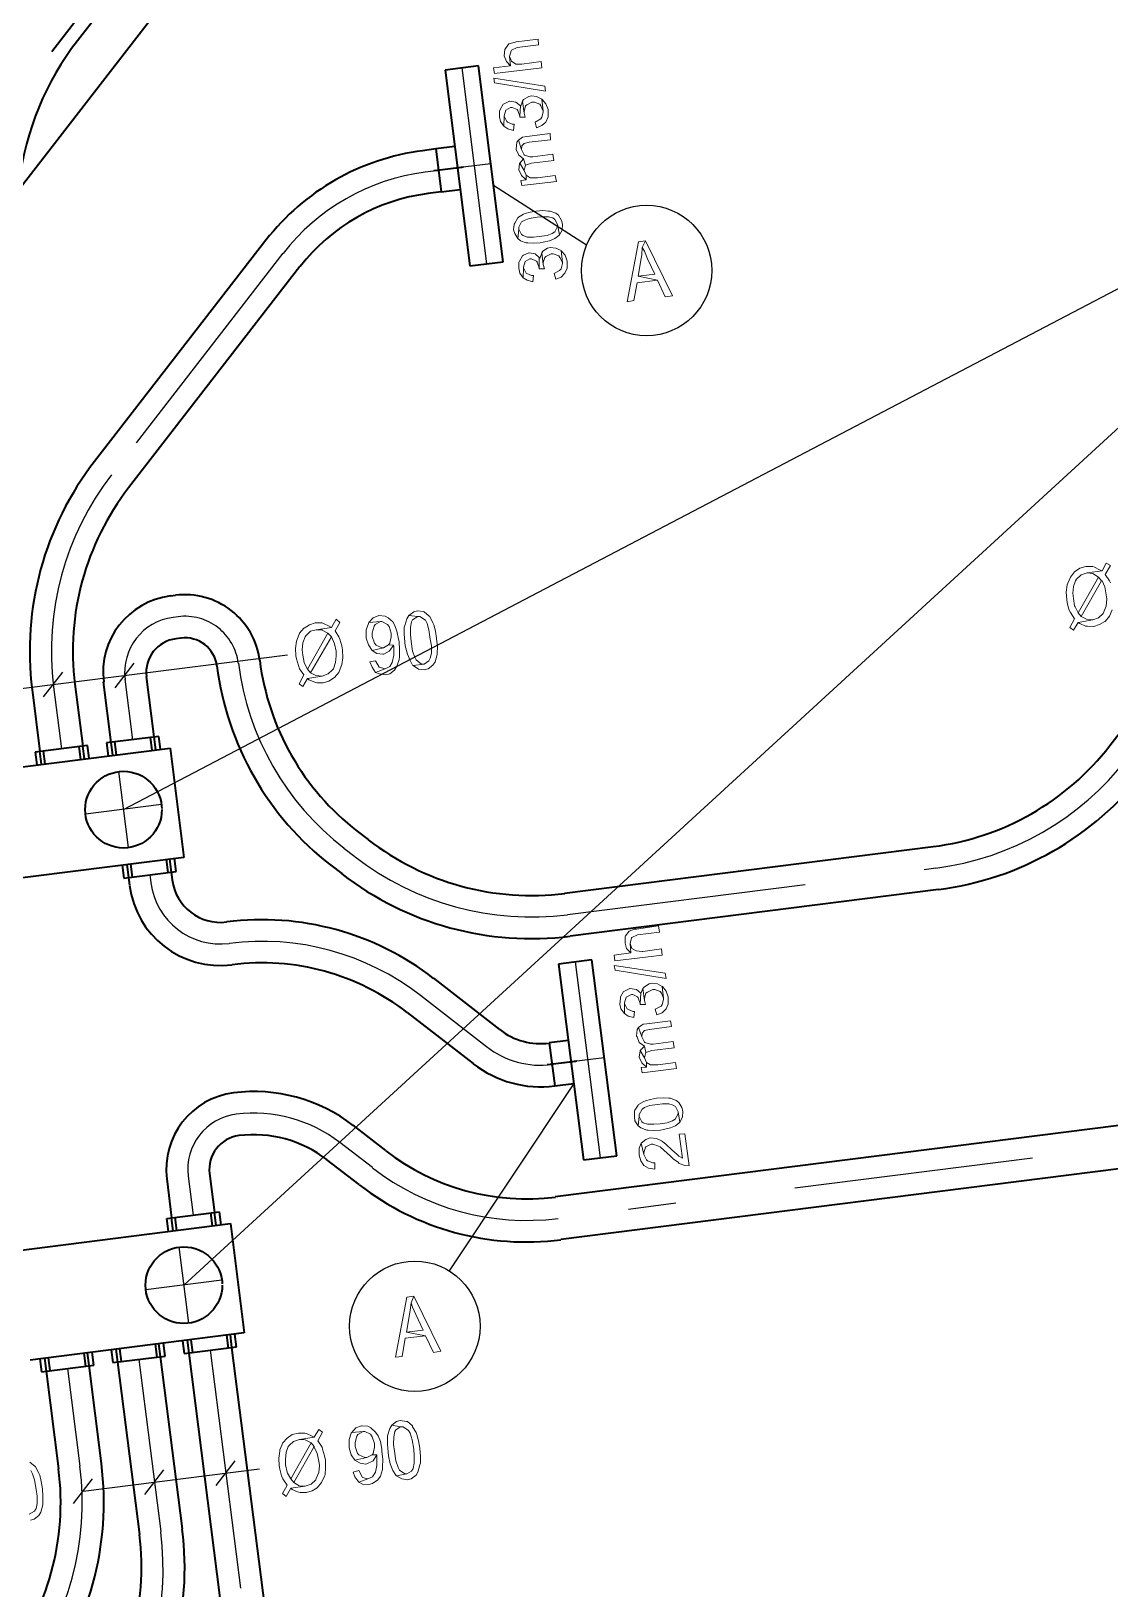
# Model space of a CAD drawing. Header units: metres. Extents: x 2713732.4 to 2713757.2, y 1226081.6 to 1226111.3.
# Drawn here: x 2713745.638 to 2713747.888, y 1226088.731 to 1226091.981 of the extents above; entities that cross this region are included whole.
import ezdxf

# ---------------------------------------------------------------- set-up
doc = ezdxf.new("R2010")
doc.units = ezdxf.units.M
doc.linetypes.add('DASHDOT', pattern=[1, 0.5, -0.25, 0, -0.25])
doc.linetypes.add('HIDDENX2', pattern=[0.75, 0.5, -0.25])
doc.layers.add('einlagen_boden_erstes_og', color=7, linetype='Continuous', true_color=0x000000)

msp = doc.modelspace()

# ---------------------------------------------------------------- linework, layer by layer
at = {"layer": 'einlagen_boden_erstes_og', "color": 96, "linetype": 'Continuous', "lineweight": 35, "true_color": 0x008000, "extrusion": (0.000477202, 0.001815, 0.999998)}
for p, q in [((2713745.7347, 1226091.9609, -0.1626), (2713746.0876, 1226092.4163, -0.1636)), ((2713746.1519, 1226092.3462, -0.1635), (2713744.9684, 1226090.8187, -0.1601))]:
    msp.add_line(p, q, dxfattribs=at)
at = {"layer": 'einlagen_boden_erstes_og', "color": 1, "linetype": 'DASHDOT', "lineweight": 35, "true_color": 0xff0000, "extrusion": (0.000477202, 0.001815, 0.999998)}
msp.add_line((2713745.9873, 1226092.3329, -0.1634), (2713745.6284, 1226091.8696, -0.1624), dxfattribs=at)
at = {"layer": 'einlagen_boden_erstes_og', "color": 150, "linetype": 'Continuous', "lineweight": 35, "true_color": 0x0080ff, "extrusion": (0.000477202, 0.001815, 0.999998)}
for p, q in [((2713746.5711, 1226091.9083, -0.1629), (2713746.5017, 1226091.8995, -0.1628)), ((2713746.5017, 1226091.8995, -0.1628), (2713746.5535, 1226091.4907, -0.1621)), ((2713746.623, 1226091.4996, -0.1622), (2713746.5711, 1226091.9083, -0.1629)), ((2713746.5219, 1226091.7397, -0.1625), (2713746.4822, 1226091.7347, -0.1625)), ((2713746.4822, 1226091.7347, -0.1625), (2713746.4545, 1226091.7312, -0.1625)), ((2713746.4822, 1226091.7347, -0.1625), (2713746.4936, 1226091.6454, -0.1624)), ((2713746.5375, 1226091.6964, -0.1625), (2713746.478, 1226091.6888, -0.1624)), ((2713746.54, 1226091.6967, -0.1625), (2713746.48, 1226091.6891, -0.1624)), ((2713746.4936, 1226091.6454, -0.1624), (2713746.4658, 1226091.6419, -0.1623)), ((2713746.4936, 1226091.6454, -0.1624), (2713746.5333, 1226091.6505, -0.1624)), ((2713746.1279, 1226091.5446, -0.162), (2713745.7702, 1226091.083, -0.161)), ((2713746.199, 1226091.4895, -0.1619), (2713745.8414, 1226091.0279, -0.1609)), ((2713746.5535, 1226091.4907, -0.1621), (2713746.623, 1226091.4996, -0.1622)), ((2713745.9286, 1226090.8026, -0.1606), (2713745.9393, 1226090.8039, -0.1606)), ((2713745.9399, 1226090.7133, -0.1604), (2713745.9507, 1226090.7147, -0.1604)), ((2713745.8947, 1226090.5081, -0.16), (2713745.8787, 1226090.6342, -0.1602)), ((2713745.6402, 1226090.6068, -0.1601), (2713745.6566, 1226090.4778, -0.1598)), ((2713745.7295, 1226090.6181, -0.1601), (2713745.7459, 1226090.4892, -0.1599)), ((2713745.8054, 1226090.4967, -0.1599), (2713745.7894, 1226090.6229, -0.1602)), ((2713747.8881, 1226090.4903, -0.1609), (2713747.9727, 1226090.5995, -0.1612)), ((2713745.9046, 1226090.5093, -0.16), (2713745.7955, 1226090.4955, -0.1599)), ((2713745.8907, 1226090.4803, -0.16), (2713745.8873, 1226090.5071, -0.16)), ((2713745.8981, 1226090.4813, -0.16), (2713745.8947, 1226090.5081, -0.16)), ((2713745.908, 1226090.4825, -0.16), (2713745.9046, 1226090.5093, -0.16)), ((2713745.4814, 1226090.4284, -0.1597), (2713745.9279, 1226090.485, -0.16)), ((2713745.7558, 1226090.4904, -0.1599), (2713745.6467, 1226090.4766, -0.1598)), ((2713745.6467, 1226090.4766, -0.1598), (2713745.6501, 1226090.4498, -0.1598)), ((2713745.66, 1226090.4511, -0.1598), (2713745.6566, 1226090.4778, -0.1598)), ((2713745.6674, 1226090.452, -0.1598), (2713745.664, 1226090.4788, -0.1598)), ((2713745.7419, 1226090.4614, -0.1599), (2713745.7385, 1226090.4882, -0.1599)), ((2713745.7493, 1226090.4624, -0.1599), (2713745.7459, 1226090.4892, -0.1599)), ((2713745.7592, 1226090.4636, -0.1599), (2713745.7558, 1226090.4904, -0.1599)), ((2713745.7955, 1226090.4955, -0.1599), (2713745.7989, 1226090.4687, -0.1599)), ((2713745.8088, 1226090.4699, -0.1599), (2713745.8054, 1226090.4967, -0.1599)), ((2713745.8163, 1226090.4709, -0.1599), (2713745.8129, 1226090.4977, -0.16)), ((2713745.9279, 1226090.485, -0.16), (2713745.9568, 1226090.2569, -0.1596)), ((2713746.3183, 1226090.3118, -0.1599), (2713746.3413, 1226090.294, -0.1598)), ((2713746.751, 1226090.1821, -0.1598), (2713747.5193, 1226090.2796, -0.1604)), ((2713745.9568, 1226090.2569, -0.1596), (2713745.5104, 1226090.2002, -0.1593)), ((2713745.8378, 1226090.2418, -0.1595), (2713745.8412, 1226090.215, -0.1595)), ((2713745.8452, 1226090.2427, -0.1595), (2713745.8486, 1226090.2159, -0.1595)), ((2713745.9196, 1226090.2522, -0.1596), (2713745.923, 1226090.2254, -0.1595)), ((2713745.9271, 1226090.2531, -0.1596), (2713745.9305, 1226090.2263, -0.1595)), ((2713745.9404, 1226090.2276, -0.1595), (2713745.937, 1226090.2544, -0.1596)), ((2713745.8279, 1226090.2405, -0.1595), (2713745.8313, 1226090.2137, -0.1594)), ((2713745.8313, 1226090.2137, -0.1594), (2713745.9404, 1226090.2276, -0.1595)), ((2713745.8412, 1226090.215, -0.1595), (2713745.8432, 1226090.1987, -0.1594)), ((2713745.9305, 1226090.2263, -0.1595), (2713745.9325, 1226090.21, -0.1595)), ((2713746.2632, 1226090.2406, -0.1597), (2713746.2861, 1226090.2229, -0.1597)), ((2713746.7624, 1226090.0929, -0.1597), (2713747.5306, 1226090.1904, -0.1602)), ((2713746.8078, 1226090.0432, -0.1596), (2713746.7383, 1226090.0344, -0.1596)), ((2713746.7383, 1226090.0344, -0.1596), (2713746.7902, 1226089.6257, -0.1588)), ((2713746.8597, 1226089.6345, -0.1589), (2713746.8078, 1226090.0432, -0.1596)), ((2713746.4775, 1226090.0047, -0.1594), (2713746.6154, 1226089.8979, -0.1592)), ((2713746.4224, 1226089.9335, -0.1592), (2713746.5602, 1226089.8267, -0.1591)), ((2713746.7586, 1226089.8747, -0.1593), (2713746.7189, 1226089.8697, -0.1592)), ((2713746.7189, 1226089.8697, -0.1592), (2713746.7303, 1226089.7804, -0.1591)), ((2713746.7742, 1226089.8313, -0.1592), (2713746.7147, 1226089.8238, -0.1592)), ((2713746.7767, 1226089.8316, -0.1592), (2713746.7167, 1226089.824, -0.1592)), ((2713746.7303, 1226089.7804, -0.1591), (2713746.7699, 1226089.7854, -0.1591)), ((2713746.7902, 1226089.6257, -0.1588), (2713746.8597, 1226089.6345, -0.1589))]:
    msp.add_line(p, q, dxfattribs=at)
at = {"layer": 'einlagen_boden_erstes_og', "color": 150, "linetype": 'Continuous', "lineweight": 25, "true_color": 0x0080ff, "extrusion": (0.000477202, 0.001815, 0.999998)}
for p, q in [((2713746.5364, 1226091.9039, -0.1629), (2713746.5883, 1226091.4951, -0.1621)), ((2713746.597, 1226091.7039, -0.1625), (2713746.5276, 1226091.6951, -0.1625)), ((2713746.7731, 1226090.0388, -0.1596), (2713746.8249, 1226089.6301, -0.1589)), ((2713746.8337, 1226089.8389, -0.1592), (2713746.7643, 1226089.83, -0.1592))]:
    msp.add_line(p, q, dxfattribs=at)
at = {"layer": 'einlagen_boden_erstes_og', "color": 7, "linetype": 'Continuous', "lineweight": 25, "extrusion": (0.000477202, 0.001815, 0.999998)}
for p, q in [((2713745.8307, 1226090.3568, -0.1597), (2713748.6437, 1226091.8299, -0.1637)), ((2713745.9566, 1226089.3647, -0.158), (2713748.6437, 1226091.8299, -0.1637)), ((2713746.6027, 1226091.6593, -0.1624), (2713746.7966, 1226091.5348, -0.1623)), ((2713745.5354, 1226090.5987, -0.16), (2713746.1731, 1226090.6797, -0.1605)), ((2713745.6643, 1226090.5919, -0.1601), (2713745.7042, 1226090.6433, -0.1602)), ((2713745.8134, 1226090.6108, -0.1602), (2713745.8532, 1226090.6623, -0.1603)), ((2713746.7699, 1226089.7854, -0.1591), (2713746.5104, 1226089.3946, -0.1583)), ((2713745.7466, 1226088.9348, -0.1571), (2713746.1147, 1226088.9815, -0.1573)), ((2713745.8755, 1226088.928, -0.1571), (2713745.9153, 1226088.9794, -0.1572)), ((2713746.0243, 1226088.9468, -0.1572), (2713746.0641, 1226088.9983, -0.1574)), ((2713745.7267, 1226088.9091, -0.157), (2713745.7665, 1226088.9605, -0.1571))]:
    msp.add_line(p, q, dxfattribs=at)
at = {"layer": 'einlagen_boden_erstes_og', "color": 7, "linetype": 'DASHDOT', "lineweight": 25, "extrusion": (0.000477202, 0.001815, 0.999998)}
for p, q in [((2713746.4879, 1226091.6901, -0.1624), (2713746.4602, 1226091.6865, -0.1624)), ((2713746.1634, 1226091.5171, -0.162), (2713745.8058, 1226091.0555, -0.161)), ((2713745.9343, 1226090.7579, -0.1605), (2713745.945, 1226090.7593, -0.1605)), ((2713745.6849, 1226090.6125, -0.1601), (2713745.7013, 1226090.4835, -0.1599)), ((2713745.8501, 1226090.5024, -0.16), (2713745.834, 1226090.6286, -0.1602)), ((2713745.8207, 1226090.4362, -0.1598), (2713745.8408, 1226090.2774, -0.1596)), ((2713745.9101, 1226090.3669, -0.1598), (2713745.7514, 1226090.3467, -0.1596)), ((2713746.2907, 1226090.2762, -0.1598), (2713746.3137, 1226090.2584, -0.1598)), ((2713745.8858, 1226090.2206, -0.1595), (2713745.8879, 1226090.2043, -0.1595)), ((2713746.7567, 1226090.1375, -0.1597), (2713747.5249, 1226090.235, -0.1603)), ((2713746.45, 1226089.9691, -0.1593), (2713746.5878, 1226089.8623, -0.1592)), ((2713748.8184, 1226089.7682, -0.1601), (2713746.7372, 1226089.504, -0.1586)), ((2713746.3501, 1226089.6097, -0.1586), (2713746.2822, 1226089.6623, -0.1587)), ((2713745.9656, 1226089.5919, -0.1584), (2713745.976, 1226089.5103, -0.1582)), ((2713745.8629, 1226089.2097, -0.1576), (2713745.9085, 1226088.8502, -0.157)), ((2713746.0117, 1226089.2286, -0.1577), (2713746.0916, 1226088.599, -0.1566)), ((2713745.7141, 1226089.1908, -0.1575), (2713745.74, 1226088.987, -0.1572))]:
    msp.add_line(p, q, dxfattribs=at)
at = {"layer": 'einlagen_boden_erstes_og', "color": 1, "linetype": 'Continuous', "lineweight": 35, "true_color": 0xff0000, "extrusion": (0.000477202, 0.001815, 0.999998)}
for p, q in [((2713748.8128, 1226089.8128, -0.1601), (2713746.7315, 1226089.5487, -0.1587)), ((2713748.8241, 1226089.7235, -0.16), (2713746.7428, 1226089.4594, -0.1585)), ((2713746.3777, 1226089.6453, -0.1587), (2713746.3097, 1226089.6979, -0.1587)), ((2713746.3226, 1226089.5741, -0.1585), (2713746.2546, 1226089.6268, -0.1586)), ((2713746.0103, 1226089.5975, -0.1584), (2713746.0206, 1226089.516, -0.1583)), ((2713745.921, 1226089.5862, -0.1583), (2713745.9313, 1226089.5047, -0.1582)), ((2713745.9214, 1226089.5034, -0.1582), (2713746.0305, 1226089.5173, -0.1583)), ((2713745.9248, 1226089.4766, -0.1582), (2713745.9214, 1226089.5034, -0.1582)), ((2713745.9347, 1226089.4779, -0.1582), (2713745.9313, 1226089.5047, -0.1582)), ((2713745.9422, 1226089.4788, -0.1582), (2713745.9388, 1226089.5056, -0.1582)), ((2713746.0166, 1226089.4883, -0.1582), (2713746.0132, 1226089.5151, -0.1583)), ((2713746.024, 1226089.4892, -0.1582), (2713746.0206, 1226089.516, -0.1583)), ((2713746.0305, 1226089.5173, -0.1583), (2713746.0339, 1226089.4905, -0.1582)), ((2713745.6073, 1226089.4363, -0.1579), (2713746.0538, 1226089.493, -0.1582)), ((2713746.0538, 1226089.493, -0.1582), (2713746.0827, 1226089.2648, -0.1578)), ((2713746.0827, 1226089.2648, -0.1578), (2713745.6363, 1226089.2082, -0.1575)), ((2713745.8967, 1226089.2412, -0.1577), (2713745.9001, 1226089.2144, -0.1577)), ((2713745.9041, 1226089.2422, -0.1577), (2713745.9075, 1226089.2154, -0.1577)), ((2713745.9175, 1226089.2166, -0.1577), (2713745.9141, 1226089.2434, -0.1577)), ((2713745.9537, 1226089.2485, -0.1578), (2713745.9571, 1226089.2217, -0.1577)), ((2713745.9571, 1226089.2217, -0.1577), (2713746.0663, 1226089.2355, -0.1578)), ((2713745.9637, 1226089.2497, -0.1578), (2713745.9671, 1226089.2229, -0.1577)), ((2713745.9711, 1226089.2507, -0.1578), (2713745.9745, 1226089.2239, -0.1577)), ((2713746.0455, 1226089.2601, -0.1578), (2713746.0489, 1226089.2333, -0.1578)), ((2713746.053, 1226089.261, -0.1578), (2713746.0564, 1226089.2343, -0.1578)), ((2713746.0564, 1226089.2343, -0.1578), (2713746.1363, 1226088.6047, -0.1567)), ((2713746.0663, 1226089.2355, -0.1578), (2713746.0629, 1226089.2623, -0.1578)), ((2713745.6561, 1226089.2107, -0.1575), (2713745.6595, 1226089.1839, -0.1575)), ((2713745.6661, 1226089.2119, -0.1575), (2713745.6695, 1226089.1852, -0.1575)), ((2713745.6735, 1226089.2129, -0.1576), (2713745.6769, 1226089.1861, -0.1575)), ((2713745.7479, 1226089.2223, -0.1576), (2713745.7513, 1226089.1955, -0.1576)), ((2713745.7553, 1226089.2233, -0.1576), (2713745.7587, 1226089.1965, -0.1576)), ((2713745.7687, 1226089.1977, -0.1576), (2713745.7653, 1226089.2245, -0.1576)), ((2713745.8049, 1226089.2296, -0.1576), (2713745.8083, 1226089.2028, -0.1576)), ((2713745.8083, 1226089.2028, -0.1576), (2713745.9175, 1226089.2166, -0.1577)), ((2713745.8149, 1226089.2308, -0.1577), (2713745.8183, 1226089.204, -0.1576)), ((2713745.8183, 1226089.204, -0.1576), (2713745.8639, 1226088.8445, -0.157)), ((2713745.8223, 1226089.2318, -0.1577), (2713745.8257, 1226089.205, -0.1576)), ((2713745.9075, 1226089.2154, -0.1577), (2713745.9532, 1226088.8559, -0.157)), ((2713745.9671, 1226089.2229, -0.1577), (2713746.047, 1226088.5933, -0.1566)), ((2713745.6595, 1226089.1839, -0.1575), (2713745.7687, 1226089.1977, -0.1576)), ((2713745.6695, 1226089.1852, -0.1575), (2713745.6953, 1226088.9814, -0.1571)), ((2713745.7587, 1226089.1965, -0.1576), (2713745.7846, 1226088.9927, -0.1572))]:
    msp.add_line(p, q, dxfattribs=at)
at = {"layer": 'einlagen_boden_erstes_og', "color": 7, "linetype": 'HIDDENX2', "lineweight": 25, "extrusion": (0.000477202, 0.001815, 0.999998)}
for p, q in [((2713745.9466, 1226089.4441, -0.1581), (2713745.9667, 1226089.2854, -0.1578)), ((2713746.036, 1226089.3748, -0.158), (2713745.8773, 1226089.3547, -0.1579))]:
    msp.add_line(p, q, dxfattribs=at)
at = {"layer": 'einlagen_boden_erstes_og', "color": 150, "lineweight": 0}
for points in [[(2713746.6251, 1226091.9289), (2713746.6294, 1226091.917), (2713746.6381, 1226091.9083), (2713746.6359, 1226091.9279), (2713746.6392, 1226091.9398), (2713746.6403, 1226091.9409), (2713746.6522, 1226091.9463), (2713746.6968, 1226091.9518), (2713746.6957, 1226091.9637), (2713746.6501, 1226091.9583), (2713746.6457, 1226091.9572), (2713746.6349, 1226091.9539), (2713746.6273, 1226091.9442), (2713746.6262, 1226091.942)], [(2713746.6023, 1226091.904), (2713746.6044, 1226091.892), (2713746.7033, 1226091.904), (2713746.7022, 1226091.917), (2713746.662, 1226091.9116), (2713746.6609, 1226091.9116), (2713746.649, 1226091.9116), (2713746.6403, 1226091.9181), (2713746.6359, 1226091.9279), (2713746.6381, 1226091.9083)], [(2713746.7109, 1226091.8551), (2713746.6044, 1226091.8725), (2713746.6034, 1226091.8822), (2713746.7098, 1226091.8659), (2713746.7109, 1226091.8551)], [(2713746.6153, 1226091.8019), (2713746.6175, 1226091.7921), (2713746.624, 1226091.7823), (2713746.6251, 1226091.8029), (2713746.6251, 1226091.804), (2713746.6283, 1226091.816), (2713746.6283, 1226091.816), (2713746.6381, 1226091.8214), (2713746.6414, 1226091.8214), (2713746.6522, 1226091.8171), (2713746.6533, 1226091.8149), (2713746.6577, 1226091.8029), (2713746.6588, 1226091.8247), (2713746.649, 1226091.8323), (2713746.649, 1226091.8323), (2713746.637, 1226091.8344), (2713746.6359, 1226091.8344), (2713746.6251, 1226091.829), (2713746.6229, 1226091.8279), (2713746.6164, 1226091.8171), (2713746.6153, 1226091.8138)], [(2713746.6577, 1226091.8008), (2713746.6685, 1226091.8008), (2713746.6664, 1226091.8095), (2713746.6631, 1226091.8344), (2713746.6588, 1226091.8225), (2713746.6588, 1226091.8247), (2713746.6577, 1226091.8029)], [(2713746.6631, 1226091.8344), (2713746.6664, 1226091.8095), (2713746.6664, 1226091.8127), (2713746.6696, 1226091.8247), (2713746.6718, 1226091.8268), (2713746.6827, 1226091.8323), (2713746.6881, 1226091.8323), (2713746.6989, 1226091.8279), (2713746.7011, 1226091.8247), (2713746.7065, 1226091.8138), (2713746.7033, 1226091.8388), (2713746.6924, 1226091.8442), (2713746.6816, 1226091.8453), (2713746.6761, 1226091.8442), (2713746.6653, 1226091.8377)], [(2713746.6892, 1226091.791), (2713746.6924, 1226091.779), (2713746.7033, 1226091.7834), (2713746.712, 1226091.791), (2713746.7163, 1226091.8019), (2713746.7163, 1226091.8149), (2713746.7163, 1226091.8171), (2713746.712, 1226091.829), (2713746.7044, 1226091.8377), (2713746.7033, 1226091.8388), (2713746.7065, 1226091.8138), (2713746.7065, 1226091.8116), (2713746.7033, 1226091.8008), (2713746.7011, 1226091.7975)], [(2713746.624, 1226091.7823), (2713746.6327, 1226091.7769), (2713746.6446, 1226091.7736), (2713746.6457, 1226091.7866), (2713746.6414, 1226091.7866), (2713746.6316, 1226091.791), (2713746.6305, 1226091.7921), (2713746.6251, 1226091.8029)], [(2713746.6501, 1226091.7345), (2713746.6501, 1226091.7334), (2713746.6555, 1226091.7215), (2713746.6653, 1226091.7139), (2713746.6696, 1226091.7008), (2713746.6696, 1226091.7008), (2713746.6816, 1226091.7052), (2713746.7283, 1226091.7106), (2713746.7261, 1226091.7236), (2713746.6848, 1226091.7182), (2713746.6783, 1226091.7182), (2713746.6674, 1226091.7215), (2713746.6664, 1226091.7226), (2713746.6609, 1226091.7334), (2713746.6544, 1226091.753), (2713746.6512, 1226091.7486)], [(2713746.6544, 1226091.753), (2713746.6609, 1226091.7334), (2713746.662, 1226091.741), (2713746.6664, 1226091.7465), (2713746.6772, 1226091.7486), (2713746.7218, 1226091.7541), (2713746.7207, 1226091.7671), (2713746.6718, 1226091.7606), (2713746.6631, 1226091.7595)], [(2713746.6555, 1226091.6911), (2713746.6555, 1226091.6911), (2713746.6609, 1226091.6791), (2713746.6707, 1226091.6704), (2713746.6707, 1226091.6802), (2713746.6664, 1226091.69), (2713746.6577, 1226091.7052), (2713746.6566, 1226091.7041)], [(2713746.6577, 1226091.7052), (2713746.6664, 1226091.69), (2713746.6696, 1226091.7008), (2713746.6653, 1226091.7139)], [(2713746.6598, 1226091.6693), (2713746.662, 1226091.6585), (2713746.7337, 1226091.6672), (2713746.7315, 1226091.6791), (2713746.6946, 1226091.6748), (2713746.6913, 1226091.6748), (2713746.6794, 1226091.6748), (2713746.6707, 1226091.6802), (2713746.6707, 1226091.6704)], [(2713746.6446, 1226091.5661), (2713746.6468, 1226091.5585), (2713746.6533, 1226091.5477), (2713746.6555, 1226091.5672), (2713746.6555, 1226091.5716), (2713746.6609, 1226091.5824), (2713746.6664, 1226091.5857), (2713746.6772, 1226091.59), (2713746.6935, 1226091.5922), (2713746.7044, 1226091.5933), (2713746.7174, 1226091.5933), (2713746.7261, 1226091.5911), (2713746.7304, 1226091.5879), (2713746.7359, 1226091.577), (2713746.7402, 1226091.5553), (2713746.7457, 1226091.5651), (2713746.7467, 1226091.5781), (2713746.7446, 1226091.5857), (2713746.738, 1226091.5966), (2713746.7326, 1226091.6009), (2713746.7207, 1226091.6052), (2713746.7174, 1226091.6052), (2713746.7055, 1226091.6063), (2713746.6913, 1226091.6052), (2713746.6794, 1226091.6031), (2713746.6685, 1226091.5998), (2713746.6653, 1226091.5987), (2713746.6544, 1226091.5922), (2713746.6533, 1226091.5911), (2713746.6468, 1226091.5803), (2713746.6457, 1226091.5781)], [(2713746.6533, 1226091.5477), (2713746.6588, 1226091.5433), (2713746.6707, 1226091.539), (2713746.674, 1226091.539), (2713746.6859, 1226091.5379), (2713746.7, 1226091.539), (2713746.7065, 1226091.5401), (2713746.7196, 1226091.5433), (2713746.7304, 1226091.5477), (2713746.7391, 1226091.5542), (2713746.7402, 1226091.5553), (2713746.7359, 1226091.577), (2713746.7359, 1226091.5727), (2713746.7304, 1226091.5618), (2713746.725, 1226091.5585), (2713746.7142, 1226091.5542), (2713746.6979, 1226091.552), (2713746.6859, 1226091.5509), (2713746.6729, 1226091.5509), (2713746.6642, 1226091.5542), (2713746.6609, 1226091.5564), (2713746.6555, 1226091.5672)], [(2713746.6555, 1226091.4858), (2713746.6577, 1226091.476), (2713746.6642, 1226091.4662), (2713746.6653, 1226091.4868), (2713746.6653, 1226091.4879), (2713746.6685, 1226091.4999), (2713746.6685, 1226091.4999), (2713746.6783, 1226091.5053), (2713746.6816, 1226091.5053), (2713746.6924, 1226091.501), (2713746.6935, 1226091.4988), (2713746.6979, 1226091.4868), (2713746.6979, 1226091.5086), (2713746.6892, 1226091.5162), (2713746.6892, 1226091.5162), (2713746.6772, 1226091.5183), (2713746.6761, 1226091.5183), (2713746.6653, 1226091.5129), (2713746.6631, 1226091.5118), (2713746.6566, 1226091.501), (2713746.6555, 1226091.4977)], [(2713746.6979, 1226091.4847), (2713746.7087, 1226091.4847), (2713746.7065, 1226091.4934), (2713746.7033, 1226091.5183), (2713746.6989, 1226091.5064), (2713746.6979, 1226091.5086), (2713746.6979, 1226091.4868)], [(2713746.7033, 1226091.5183), (2713746.7065, 1226091.4934), (2713746.7065, 1226091.4977), (2713746.7098, 1226091.5086), (2713746.712, 1226091.5107), (2713746.7228, 1226091.5162), (2713746.7272, 1226091.5162), (2713746.7391, 1226091.5118), (2713746.7413, 1226091.5086), (2713746.7467, 1226091.4977), (2713746.7435, 1226091.5227), (2713746.7326, 1226091.5281), (2713746.7207, 1226091.5292), (2713746.7152, 1226091.5281), (2713746.7055, 1226091.5216)], [(2713746.7294, 1226091.4749), (2713746.7326, 1226091.463), (2713746.7435, 1226091.4673), (2713746.7511, 1226091.476), (2713746.7565, 1226091.4858), (2713746.7565, 1226091.4988), (2713746.7565, 1226091.501), (2713746.7522, 1226091.5129), (2713746.7446, 1226091.5216), (2713746.7435, 1226091.5227), (2713746.7467, 1226091.4977), (2713746.7467, 1226091.4955), (2713746.7435, 1226091.4847), (2713746.7402, 1226091.4814)], [(2713746.6642, 1226091.4662), (2713746.6729, 1226091.4608), (2713746.6848, 1226091.4575), (2713746.6859, 1226091.4706), (2713746.6816, 1226091.4706), (2713746.6718, 1226091.4749), (2713746.6707, 1226091.476), (2713746.6653, 1226091.4868)], [(2713746.8771, 1226090.078), (2713746.8803, 1226090.0671), (2713746.889, 1226090.0574), (2713746.8879, 1226090.0769), (2713746.8901, 1226090.0889), (2713746.8912, 1226090.09), (2713746.9032, 1226090.0954), (2713746.9488, 1226090.1008), (2713746.9466, 1226090.1138), (2713746.901, 1226090.1073), (2713746.8966, 1226090.1073), (2713746.8858, 1226090.103), (2713746.8782, 1226090.0932), (2713746.8771, 1226090.091)], [(2713746.8543, 1226090.053), (2713746.8554, 1226090.0411), (2713746.9542, 1226090.053), (2713746.9531, 1226090.0661), (2713746.914, 1226090.0606), (2713746.9129, 1226090.0606), (2713746.8999, 1226090.0617), (2713746.8912, 1226090.0671), (2713746.8879, 1226090.0769), (2713746.889, 1226090.0574)], [(2713746.9629, 1226090.0041), (2713746.8564, 1226090.0215), (2713746.8543, 1226090.0313), (2713746.9607, 1226090.015), (2713746.9629, 1226090.0041)], [(2713746.8662, 1226089.9509), (2713746.8684, 1226089.9411), (2713746.876, 1226089.9314), (2713746.876, 1226089.952), (2713746.876, 1226089.9531), (2713746.8793, 1226089.965), (2713746.8793, 1226089.965), (2713746.8901, 1226089.9705), (2713746.8934, 1226089.9705), (2713746.9032, 1226089.9661), (2713746.9042, 1226089.9639), (2713746.9086, 1226089.952), (2713746.9097, 1226089.9737), (2713746.901, 1226089.9813), (2713746.8999, 1226089.9813), (2713746.8879, 1226089.9835), (2713746.8869, 1226089.9835), (2713746.876, 1226089.9781), (2713746.8738, 1226089.977), (2713746.8673, 1226089.9661), (2713746.8673, 1226089.9629)], [(2713746.9086, 1226089.9498), (2713746.9195, 1226089.9498), (2713746.9173, 1226089.9585), (2713746.914, 1226089.9835), (2713746.9097, 1226089.9726), (2713746.9097, 1226089.9737), (2713746.9086, 1226089.952)], [(2713746.914, 1226089.9835), (2713746.9173, 1226089.9585), (2713746.9173, 1226089.9629), (2713746.9205, 1226089.9737), (2713746.9238, 1226089.9759), (2713746.9347, 1226089.9813), (2713746.939, 1226089.9813), (2713746.9499, 1226089.977), (2713746.9531, 1226089.9737), (2713746.9575, 1226089.9629), (2713746.9542, 1226089.9878), (2713746.9444, 1226089.9933), (2713746.9325, 1226089.9944), (2713746.9271, 1226089.9933), (2713746.9173, 1226089.9868)], [(2713746.9401, 1226089.9401), (2713746.9433, 1226089.9281), (2713746.9542, 1226089.9324), (2713746.9629, 1226089.9411), (2713746.9672, 1226089.9509), (2713746.9672, 1226089.9639), (2713746.9672, 1226089.9661), (2713746.9629, 1226089.9781), (2713746.9553, 1226089.9878), (2713746.9542, 1226089.9878), (2713746.9575, 1226089.9629), (2713746.9575, 1226089.9607), (2713746.9542, 1226089.9498), (2713746.952, 1226089.9466)], [(2713746.876, 1226089.9314), (2713746.8836, 1226089.9259), (2713746.8956, 1226089.9227), (2713746.8966, 1226089.9357), (2713746.8934, 1226089.9357), (2713746.8825, 1226089.9401), (2713746.8814, 1226089.9411), (2713746.876, 1226089.952)], [(2713746.9053, 1226089.902), (2713746.9118, 1226089.8825), (2713746.9129, 1226089.8901), (2713746.9173, 1226089.8955), (2713746.9281, 1226089.8977), (2713746.9738, 1226089.9042), (2713746.9716, 1226089.9162), (2713746.9227, 1226089.9096), (2713746.9151, 1226089.9086)], [(2713746.901, 1226089.8836), (2713746.9021, 1226089.8825), (2713746.9064, 1226089.8705), (2713746.9173, 1226089.8629), (2713746.9205, 1226089.8499), (2713746.9205, 1226089.8499), (2713746.9325, 1226089.8542), (2713746.9792, 1226089.8597), (2713746.977, 1226089.8727), (2713746.9357, 1226089.8673), (2713746.9303, 1226089.8673), (2713746.9184, 1226089.8705), (2713746.9173, 1226089.8716), (2713746.9118, 1226089.8825), (2713746.9053, 1226089.902), (2713746.9021, 1226089.8977)], [(2713746.9064, 1226089.8401), (2713746.9064, 1226089.8401), (2713746.9118, 1226089.8282), (2713746.9216, 1226089.8195), (2713746.9216, 1226089.8293), (2713746.9173, 1226089.839), (2713746.9086, 1226089.8542), (2713746.9086, 1226089.8532)], [(2713746.9086, 1226089.8542), (2713746.9173, 1226089.839), (2713746.9205, 1226089.8499), (2713746.9173, 1226089.8629)], [(2713746.9108, 1226089.8184), (2713746.9129, 1226089.8075), (2713746.9846, 1226089.8162), (2713746.9825, 1226089.8293), (2713746.9455, 1226089.8238), (2713746.9423, 1226089.8238), (2713746.9303, 1226089.8238), (2713746.9216, 1226089.8293), (2713746.9216, 1226089.8195)], [(2713746.8966, 1226089.7152), (2713746.8977, 1226089.7076), (2713746.9042, 1226089.6967), (2713746.9064, 1226089.7163), (2713746.9064, 1226089.7206), (2713746.9129, 1226089.7315), (2713746.9173, 1226089.7348), (2713746.9281, 1226089.7391), (2713746.9444, 1226089.7413), (2713746.9553, 1226089.7424), (2713746.9683, 1226089.7424), (2713746.977, 1226089.7402), (2713746.9825, 1226089.7369), (2713746.9879, 1226089.7261), (2713746.9911, 1226089.7043), (2713746.9966, 1226089.7152), (2713746.9977, 1226089.7271), (2713746.9955, 1226089.7348), (2713746.989, 1226089.7456), (2713746.9835, 1226089.75), (2713746.9716, 1226089.7543), (2713746.9683, 1226089.7543), (2713746.9575, 1226089.7554), (2713746.9423, 1226089.7543), (2713746.9303, 1226089.7521), (2713746.9195, 1226089.7489), (2713746.9162, 1226089.7478), (2713746.9053, 1226089.7413), (2713746.9042, 1226089.7402), (2713746.8977, 1226089.7293), (2713746.8966, 1226089.7282)], [(2713746.9042, 1226089.6967), (2713746.9097, 1226089.6924), (2713746.9227, 1226089.688), (2713746.9249, 1226089.688), (2713746.9368, 1226089.687), (2713746.951, 1226089.688), (2713746.9575, 1226089.6891), (2713746.9716, 1226089.6924), (2713746.9825, 1226089.6967), (2713746.9901, 1226089.7033), (2713746.9911, 1226089.7043), (2713746.9879, 1226089.7261), (2713746.9879, 1226089.7217), (2713746.9814, 1226089.7109), (2713746.9759, 1226089.7076), (2713746.9651, 1226089.7033), (2713746.9499, 1226089.7011), (2713746.9368, 1226089.7), (2713746.9238, 1226089.7), (2713746.9151, 1226089.7033), (2713746.9118, 1226089.7054), (2713746.9064, 1226089.7163)], [(2713746.9064, 1226089.6359), (2713746.9097, 1226089.624), (2713746.9162, 1226089.6142), (2713746.926, 1226089.6087), (2713746.939, 1226089.6066), (2713746.939, 1226089.6196), (2713746.9347, 1226089.6196), (2713746.9238, 1226089.624), (2713746.9216, 1226089.6261), (2713746.9162, 1226089.637), (2713746.9108, 1226089.6609), (2713746.9064, 1226089.65)], [(2713746.9108, 1226089.6609), (2713746.9162, 1226089.637), (2713746.9162, 1226089.6403), (2713746.9195, 1226089.6522), (2713746.9205, 1226089.6533), (2713746.9314, 1226089.6587), (2713746.9347, 1226089.6587), (2713746.9466, 1226089.6544), (2713746.9499, 1226089.6533), (2713746.9586, 1226089.6457), (2713746.9705, 1226089.6348), (2713746.9781, 1226089.6272), (2713746.9879, 1226089.6207), (2713746.9901, 1226089.6185), (2713747.002, 1226089.6142), (2713747.0107, 1226089.6131), (2713747.002, 1226089.6804), (2713746.9901, 1226089.6794), (2713746.9966, 1226089.6294), (2713746.989, 1226089.6337), (2713746.9857, 1226089.637), (2713746.9748, 1226089.6468), (2713746.9748, 1226089.6468), (2713746.9629, 1226089.6576), (2713746.9553, 1226089.6641), (2713746.9531, 1226089.6652), (2713746.9423, 1226089.6707), (2713746.9292, 1226089.6718), (2713746.9205, 1226089.6685)]]:
    msp.add_lwpolyline(points, close=True, dxfattribs=at)
at = {"layer": 'einlagen_boden_erstes_og', "color": 7, "lineweight": 0}
for points in [[(2713746.9195, 1226091.5433), (2713746.9053, 1226091.5412), (2713746.8814, 1226091.4162), (2713746.8956, 1226091.4184), (2713746.9021, 1226091.4553), (2713746.9444, 1226091.4608), (2713746.9042, 1226091.4695), (2713746.9108, 1226091.5064), (2713746.9118, 1226091.514), (2713746.9129, 1226091.5292)], [(2713746.9195, 1226091.5433), (2713746.9129, 1226091.5292), (2713746.9173, 1226091.5216), (2713746.9238, 1226091.5053), (2713746.939, 1226091.4738), (2713746.9042, 1226091.4695), (2713746.9444, 1226091.4608), (2713746.9607, 1226091.426), (2713746.9759, 1226091.4282)], [(2713747.8384, 1226090.8634), (2713747.8384, 1226090.8634), (2713747.8254, 1226090.8601), (2713747.8145, 1226090.8525), (2713747.8145, 1226090.8525), (2713747.8058, 1226090.8416), (2713747.8004, 1226090.8286), (2713747.7993, 1226090.8253), (2713747.7971, 1226090.8101), (2713747.7982, 1226090.7949), (2713747.7993, 1226090.7884), (2713747.8026, 1226090.7743), (2713747.8058, 1226090.7678), (2713747.8145, 1226090.7547), (2713747.8047, 1226090.7363), (2713747.8123, 1226090.7308), (2713747.8221, 1226090.7471), (2713747.8525, 1226090.7526), (2713747.8525, 1226090.7526), (2713747.8395, 1226090.7536), (2713747.8286, 1226090.7591), (2713747.8221, 1226090.7667), (2713747.8156, 1226090.7797), (2713747.8145, 1226090.7819), (2713747.8123, 1226090.7971), (2713747.8112, 1226090.808), (2713747.8123, 1226090.8221), (2713747.8167, 1226090.834), (2713747.8189, 1226090.8373), (2713747.8286, 1226090.846), (2713747.8406, 1226090.8503), (2713747.8721, 1226090.8547), (2713747.8666, 1226090.8568), (2713747.8558, 1226090.8623), (2713747.8525, 1226090.8634)], [(2713747.8645, 1226090.8416), (2713747.8221, 1226090.7667), (2713747.8286, 1226090.7591), (2713747.871, 1226090.834)], [(2713746.3633, 1226090.7612), (2713746.3633, 1226090.7612), (2713746.3513, 1226090.7569), (2713746.3427, 1226090.7471), (2713746.3666, 1226090.7493), (2713746.3698, 1226090.7493), (2713746.3818, 1226090.7428), (2713746.385, 1226090.7384), (2713746.3894, 1226090.7243), (2713746.3894, 1226090.7167), (2713746.3861, 1226090.7037), (2713746.3839, 1226090.7004), (2713746.3937, 1226090.6993), (2713746.3948, 1226090.6972), (2713746.3948, 1226090.6939), (2713746.3948, 1226090.6787), (2713746.3915, 1226090.6635), (2713746.3861, 1226090.6548), (2713746.3763, 1226090.6504), (2713746.3568, 1226090.6428), (2713746.3644, 1226090.6396), (2713746.3774, 1226090.6374), (2713746.3861, 1226090.6396), (2713746.3959, 1226090.6472), (2713746.4013, 1226090.6559), (2713746.4057, 1226090.67), (2713746.4067, 1226090.6754), (2713746.4067, 1226090.6896), (2713746.4057, 1226090.7069), (2713746.4046, 1226090.7124), (2713746.4013, 1226090.7287), (2713746.397, 1226090.7406), (2713746.3926, 1226090.7482), (2713746.3829, 1226090.7569), (2713746.3763, 1226090.7602)], [(2713746.4263, 1226090.7612), (2713746.422, 1226090.7547), (2713746.4176, 1226090.7406), (2713746.4165, 1226090.7373), (2713746.4165, 1226090.7232), (2713746.4176, 1226090.7058), (2713746.4187, 1226090.6982), (2713746.423, 1226090.6809), (2713746.4285, 1226090.6678), (2713746.4339, 1226090.6581), (2713746.435, 1226090.657), (2713746.4578, 1226090.6602), (2713746.4524, 1226090.6602), (2713746.4415, 1226090.6689), (2713746.4382, 1226090.6743), (2713746.4339, 1226090.6874), (2713746.4306, 1226090.7069), (2713746.4296, 1226090.7221), (2713746.4296, 1226090.7373), (2713746.4317, 1226090.7482), (2713746.4339, 1226090.7526), (2713746.4448, 1226090.7591)], [(2713746.4437, 1226090.771), (2713746.4361, 1226090.7688), (2713746.4263, 1226090.7612), (2713746.4448, 1226090.7591), (2713746.4491, 1226090.7591), (2713746.4611, 1226090.7515), (2713746.4643, 1226090.745), (2713746.4676, 1226090.7319), (2713746.4708, 1226090.7124), (2713746.473, 1226090.6982), (2713746.473, 1226090.683), (2713746.4708, 1226090.6722), (2713746.4676, 1226090.6667), (2713746.4578, 1226090.6602), (2713746.435, 1226090.657), (2713746.4459, 1226090.6494), (2713746.4589, 1226090.6483), (2713746.4665, 1226090.6504), (2713746.4763, 1226090.6581), (2713746.4806, 1226090.6646), (2713746.485, 1226090.6798), (2713746.485, 1226090.6819), (2713746.486, 1226090.6961), (2713746.4839, 1226090.7134), (2713746.4817, 1226090.7287), (2713746.4784, 1226090.7417), (2713746.4763, 1226090.746), (2713746.4697, 1226090.7591), (2713746.4687, 1226090.7602), (2713746.4578, 1226090.7688), (2713746.4567, 1226090.7699)], [(2713746.2319, 1226090.746), (2713746.2308, 1226090.746), (2713746.2188, 1226090.7417), (2713746.208, 1226090.7352), (2713746.2069, 1226090.7352), (2713746.1982, 1226090.7243), (2713746.1928, 1226090.7113), (2713746.1917, 1226090.708), (2713746.1895, 1226090.6928), (2713746.1906, 1226090.6776), (2713746.1917, 1226090.6711), (2713746.196, 1226090.657), (2713746.1982, 1226090.6504), (2713746.2069, 1226090.6374), (2713746.1971, 1226090.6189), (2713746.2047, 1226090.6135), (2713746.2145, 1226090.6298), (2713746.2449, 1226090.6352), (2713746.2449, 1226090.6352), (2713746.2319, 1226090.6363), (2713746.221, 1226090.6418), (2713746.2145, 1226090.6494), (2713746.208, 1226090.6624), (2713746.208, 1226090.6635), (2713746.2047, 1226090.6787), (2713746.2036, 1226090.6896), (2713746.2047, 1226090.7048), (2713746.2101, 1226090.7167), (2713746.2112, 1226090.7189), (2713746.221, 1226090.7287), (2713746.2329, 1226090.7319), (2713746.2645, 1226090.7363), (2713746.2601, 1226090.7395), (2713746.2482, 1226090.745), (2713746.2449, 1226090.746)], [(2713746.2742, 1226090.7536), (2713746.2645, 1226090.7363), (2713746.2329, 1226090.7319), (2713746.2449, 1226090.7319), (2713746.2449, 1226090.7308), (2713746.2568, 1226090.7243), (2713746.2645, 1226090.7167), (2713746.2645, 1226090.7167), (2713746.271, 1226090.7026), (2713746.2742, 1226090.6874), (2713746.2742, 1226090.6776), (2713746.2731, 1226090.6635), (2713746.2688, 1226090.6504), (2713746.2666, 1226090.6483), (2713746.2579, 1226090.6396), (2713746.2449, 1226090.6352), (2713746.2145, 1226090.6298), (2713746.2177, 1226090.6276), (2713746.2297, 1226090.6222), (2713746.234, 1226090.6211), (2713746.2471, 1226090.6211), (2713746.259, 1226090.6244), (2713746.271, 1226090.632), (2713746.271, 1226090.632), (2713746.2797, 1226090.6428), (2713746.2851, 1226090.6559), (2713746.2862, 1226090.6591), (2713746.2883, 1226090.6733), (2713746.2873, 1226090.6896), (2713746.2862, 1226090.6982), (2713746.2818, 1226090.7124), (2713746.2797, 1226090.7167), (2713746.2721, 1226090.7297), (2713746.2818, 1226090.7471)], [(2713746.3427, 1226090.7471), (2713746.3416, 1226090.745), (2713746.3372, 1226090.7319), (2713746.3372, 1226090.7167), (2713746.3372, 1226090.7145), (2713746.3416, 1226090.7004), (2713746.3492, 1226090.6885), (2713746.3731, 1226090.6939), (2713746.3698, 1226090.6939), (2713746.3579, 1226090.6993), (2713746.3546, 1226090.7037), (2713746.3492, 1226090.7178), (2713746.3492, 1226090.7254), (2713746.3535, 1226090.7395), (2713746.3557, 1226090.7428), (2713746.3666, 1226090.7493)], [(2713746.2568, 1226090.7243), (2713746.2145, 1226090.6494), (2713746.221, 1226090.6418), (2713746.2645, 1226090.7167)], [(2713746.3839, 1226090.7004), (2713746.3731, 1226090.6939), (2713746.3492, 1226090.6885), (2713746.359, 1226090.6819), (2713746.372, 1226090.6809), (2713746.3742, 1226090.6809), (2713746.385, 1226090.6874), (2713746.3861, 1226090.6885), (2713746.3937, 1226090.6993)], [(2713746.3568, 1226090.6667), (2713746.3448, 1226090.6646), (2713746.3492, 1226090.6537), (2713746.3568, 1226090.6428), (2713746.3763, 1226090.6504), (2713746.3644, 1226090.6537), (2713746.3644, 1226090.6537)], [(2713746.4361, 1226089.3415), (2713746.422, 1226089.3394), (2713746.3981, 1226089.2144), (2713746.4122, 1226089.2155), (2713746.4187, 1226089.2536), (2713746.4611, 1226089.259), (2713746.4209, 1226089.2666), (2713746.4274, 1226089.3035), (2713746.4285, 1226089.3122), (2713746.4306, 1226089.3274)], [(2713746.4361, 1226089.3415), (2713746.4306, 1226089.3274), (2713746.4339, 1226089.3187), (2713746.4404, 1226089.3035), (2713746.4556, 1226089.2709), (2713746.4209, 1226089.2666), (2713746.4611, 1226089.259), (2713746.4774, 1226089.2242), (2713746.4926, 1226089.2264)], [(2713746.3905, 1226089.0721), (2713746.3861, 1226089.0656), (2713746.3818, 1226089.0504), (2713746.3818, 1226089.0472), (2713746.3818, 1226089.033), (2713746.3829, 1226089.0157), (2713746.3839, 1226089.0081), (2713746.3872, 1226088.9918), (2713746.3926, 1226088.9776), (2713746.3991, 1226088.9679), (2713746.4002, 1226088.9668), (2713746.422, 1226088.9711), (2713746.4176, 1226088.9711), (2713746.4067, 1226088.9787), (2713746.4035, 1226088.9842), (2713746.3991, 1226088.9983), (2713746.3959, 1226089.0178), (2713746.3937, 1226089.032), (2713746.3948, 1226089.0483), (2713746.397, 1226089.0591), (2713746.3991, 1226089.0624), (2713746.4089, 1226089.0689)], [(2713746.4078, 1226089.0819), (2713746.4002, 1226089.0798), (2713746.3905, 1226089.0721), (2713746.4089, 1226089.0689), (2713746.4144, 1226089.0689), (2713746.4252, 1226089.0613), (2713746.4285, 1226089.0559), (2713746.4328, 1226089.0417), (2713746.4361, 1226089.0222), (2713746.4372, 1226089.0091), (2713746.4372, 1226088.9929), (2713746.435, 1226088.982), (2713746.4317, 1226088.9766), (2713746.422, 1226088.9711), (2713746.4002, 1226088.9668), (2713746.4111, 1226088.9603), (2713746.423, 1226088.9581), (2713746.4306, 1226088.9603), (2713746.4415, 1226088.9679), (2713746.4448, 1226088.9744), (2713746.4491, 1226088.9896), (2713746.4502, 1226088.9929), (2713746.4502, 1226089.007), (2713746.4491, 1226089.0244), (2713746.4459, 1226089.0396), (2713746.4426, 1226089.0526), (2713746.4415, 1226089.0569), (2713746.4339, 1226089.0689), (2713746.4339, 1226089.0711), (2713746.423, 1226089.0798), (2713746.4209, 1226089.0798)], [(2713746.196, 1226089.0559), (2713746.196, 1226089.0559), (2713746.183, 1226089.0526), (2713746.1721, 1226089.045), (2713746.1721, 1226089.045), (2713746.1634, 1226089.0352), (2713746.1569, 1226089.0211), (2713746.1569, 1226089.0178), (2713746.1547, 1226089.0037), (2713746.1558, 1226088.9874), (2713746.1569, 1226088.9809), (2713746.1602, 1226088.9668), (2713746.1634, 1226088.9603), (2713746.1721, 1226088.9472), (2713746.1623, 1226088.9299), (2713746.1699, 1226088.9233), (2713746.1797, 1226088.9407), (2713746.2101, 1226088.9451), (2713746.2101, 1226088.9451), (2713746.1971, 1226088.9461), (2713746.1862, 1226088.9527), (2713746.1797, 1226088.9603), (2713746.1732, 1226088.9722), (2713746.1721, 1226088.9744), (2713746.1689, 1226088.9896), (2713746.1689, 1226089.0005), (2713746.1699, 1226089.0157), (2713746.1743, 1226089.0276), (2713746.1765, 1226089.0298), (2713746.1852, 1226089.0385), (2713746.1982, 1226089.0428), (2713746.2286, 1226089.0472), (2713746.2243, 1226089.0493), (2713746.2123, 1226089.0548), (2713746.2091, 1226089.0559)], [(2713746.2384, 1226089.0635), (2713746.2286, 1226089.0472), (2713746.1982, 1226089.0428), (2713746.2101, 1226089.0417), (2713746.2101, 1226089.0417), (2713746.2221, 1226089.0352), (2713746.2286, 1226089.0276), (2713746.2286, 1226089.0265), (2713746.2351, 1226089.0135), (2713746.2384, 1226088.9972), (2713746.2395, 1226088.9885), (2713746.2384, 1226088.9733), (2713746.2329, 1226088.9614), (2713746.2319, 1226088.9581), (2713746.2221, 1226088.9494), (2713746.2101, 1226088.9451), (2713746.1797, 1226088.9407), (2713746.183, 1226088.9385), (2713746.1938, 1226088.9331), (2713746.1993, 1226088.932), (2713746.2123, 1226088.932), (2713746.2243, 1226088.9353), (2713746.2351, 1226088.9418), (2713746.2351, 1226088.9418), (2713746.2438, 1226088.9527), (2713746.2503, 1226088.9657), (2713746.2514, 1226088.969), (2713746.2525, 1226088.9842), (2713746.2525, 1226088.9994), (2713746.2503, 1226089.0081), (2713746.246, 1226089.0222), (2713746.2449, 1226089.0265), (2713746.2362, 1226089.0396), (2713746.246, 1226089.058)], [(2713746.3068, 1226089.0569), (2713746.3057, 1226089.0559), (2713746.3014, 1226089.0428), (2713746.3014, 1226089.0265), (2713746.3014, 1226089.0254), (2713746.3057, 1226089.0102), (2713746.3133, 1226088.9994), (2713746.3383, 1226089.0048), (2713746.334, 1226089.0048), (2713746.322, 1226089.0102), (2713746.3188, 1226089.0135), (2713746.3144, 1226089.0276), (2713746.3144, 1226089.0363), (2713746.3177, 1226089.0493), (2713746.3198, 1226089.0526), (2713746.3307, 1226089.0591)], [(2713746.3285, 1226089.0711), (2713746.3275, 1226089.0711), (2713746.3155, 1226089.0667), (2713746.3068, 1226089.0569), (2713746.3307, 1226089.0591), (2713746.334, 1226089.0591), (2713746.3459, 1226089.0537), (2713746.3492, 1226089.0483), (2713746.3546, 1226089.0341), (2713746.3546, 1226089.0265), (2713746.3513, 1226089.0135), (2713746.3492, 1226089.0102), (2713746.359, 1226089.0102), (2713746.359, 1226089.007), (2713746.359, 1226089.0037), (2713746.359, 1226088.9885), (2713746.3568, 1226088.9744), (2713746.3503, 1226088.9646), (2713746.3405, 1226088.9603), (2713746.322, 1226088.9537), (2713746.3296, 1226088.9494), (2713746.3427, 1226088.9483), (2713746.3503, 1226088.9505), (2713746.3611, 1226088.9581), (2713746.3666, 1226088.9657), (2713746.3709, 1226088.9798), (2713746.3709, 1226088.9853), (2713746.372, 1226089.0005), (2713746.3698, 1226089.0178), (2713746.3698, 1226089.0222), (2713746.3666, 1226089.0385), (2713746.3622, 1226089.0504), (2713746.3568, 1226089.058), (2713746.347, 1226089.0667), (2713746.3405, 1226089.07)], [(2713746.2221, 1226089.0352), (2713746.1797, 1226088.9603), (2713746.1862, 1226088.9527), (2713746.2286, 1226089.0276)], [(2713746.3492, 1226089.0102), (2713746.3383, 1226089.0048), (2713746.3133, 1226088.9994), (2713746.3242, 1226088.9929), (2713746.3361, 1226088.9907), (2713746.3383, 1226088.9918), (2713746.3503, 1226088.9972), (2713746.3513, 1226088.9983), (2713746.359, 1226089.0102)], [(2713746.322, 1226088.9776), (2713746.3101, 1226088.9744), (2713746.3133, 1226088.9646), (2713746.322, 1226088.9537), (2713746.3405, 1226088.9603), (2713746.3296, 1226088.9635), (2713746.3285, 1226088.9646)]]:
    msp.add_lwpolyline(points, close=True, dxfattribs=at)
for points in [[(2713747.8895, 1226090.8297), (2713747.8873, 1226090.834), (2713747.8786, 1226090.8471), (2713747.8895, 1226090.8655), (2713747.8808, 1226090.871), (2713747.8721, 1226090.8547), (2713747.8406, 1226090.8503), (2713747.8525, 1226090.8492), (2713747.8525, 1226090.8492), (2713747.8645, 1226090.8416), (2713747.871, 1226090.834), (2713747.8721, 1226090.834), (2713747.8775, 1226090.821), (2713747.8808, 1226090.8047), (2713747.8819, 1226090.796), (2713747.8808, 1226090.7808), (2713747.8753, 1226090.7688), (2713747.8743, 1226090.7656), (2713747.8645, 1226090.7569), (2713747.8525, 1226090.7526), (2713747.8221, 1226090.7471), (2713747.8254, 1226090.745), (2713747.8373, 1226090.7395), (2713747.8417, 1226090.7395), (2713747.8547, 1226090.7384), (2713747.8666, 1226090.7428), (2713747.8775, 1226090.7493), (2713747.8786, 1226090.7493), (2713747.8873, 1226090.7602), (2713747.8927, 1226090.7732)], [(2713745.6377, 1226088.9776), (2713745.641, 1226088.9711), (2713745.6453, 1226088.9581), (2713745.6486, 1226088.9385), (2713745.6507, 1226088.9244), (2713745.6507, 1226088.9092), (2713745.6486, 1226088.8984), (2713745.6453, 1226088.8929), (2713745.6344, 1226088.8864)], [(2713745.6366, 1226088.8745), (2713745.6442, 1226088.8766), (2713745.654, 1226088.8842), (2713745.6583, 1226088.8907), (2713745.6627, 1226088.906), (2713745.6627, 1226088.9081), (2713745.6627, 1226088.9233), (2713745.6616, 1226088.9396), (2713745.6594, 1226088.9548), (2713745.6562, 1226088.9679), (2713745.654, 1226088.9722), (2713745.6475, 1226088.9853), (2713745.6464, 1226088.9863), (2713745.6355, 1226088.995)]]:
    msp.add_lwpolyline(points, dxfattribs=at)
at = {"layer": 'einlagen_boden_erstes_og', "color": 7, "linetype": 'Continuous', "lineweight": 25, "extrusion": (0.000477202, 0.001815, 0.999998)}
for centre in [(2713746.6129, 1226087.111, 3520.5086), (2713746.1295, 1226084.9086, 3520.5086)]:
    msp.add_circle(centre, 0.136, dxfattribs=at)
at = {"layer": 'einlagen_boden_erstes_og', "color": 150, "linetype": 'HIDDENX2', "lineweight": 35, "true_color": 0x0080ff, "extrusion": (0.000477202, 0.001815, 0.999998)}
msp.add_circle((2713745.5218, 1226085.9862, 3520.5086), 0.08, dxfattribs=at)
at = {"layer": 'einlagen_boden_erstes_og', "color": 1, "linetype": 'HIDDENX2', "lineweight": 35, "true_color": 0xff0000, "extrusion": (0.000477202, 0.001815, 0.999998)}
msp.add_circle((2713745.6477, 1226084.9942, 3520.5086), 0.08, dxfattribs=at)
at = {"layer": 'einlagen_boden_erstes_og', "color": 96, "linetype": 'Continuous', "lineweight": 35, "true_color": 0x008000, "extrusion": (0.000477202, 0.001815, 0.999998)}
msp.add_arc((2713745.9001, 1226087.2229, 3520.5086), 0.6, 142.2325, 173.0646, dxfattribs=at)
at = {"layer": 'einlagen_boden_erstes_og', "color": 150, "linetype": 'Continuous', "lineweight": 35, "true_color": 0x0080ff, "extrusion": (0.000477202, 0.001815, 0.999998)}
for centre, radius, start, end in [((2713746.2075, 1226086.8731, 3520.5086), 0.4915, 97.2325, 142.2326), ((2713746.2075, 1226086.8731, 3520.5086), 0.4015, 97.2325, 142.2326), ((2713745.9712, 1226086.3175, 3520.5086), 0.645, 142.2326, 187.2325), ((2713745.9712, 1226086.3175, 3520.5086), 0.555, 142.2326, 187.2325), ((2713745.6399, 1226086.2726, 3520.5086), 0.1607, 97.2326, 187.2326), ((2713745.6502, 1226086.2776, 3520.5086), 0.157, 7.2325, 97.2326), ((2713745.6399, 1226086.2726, 3520.5086), 0.0707, 97.2326, 187.2326), ((2713745.6502, 1226086.2776, 3520.5086), 0.067, 7.2325, 97.2326), ((2713746.3376, 1226086.3649, 3520.5086), 0.5359, 187.2325, 232.2325), ((2713746.3376, 1226086.3649, 3520.5086), 0.6259, 187.2325, 232.2325), ((2713747.1405, 1226086.4597, 3520.5086), 0.555, 277.2325, 322.2326), ((2713747.1405, 1226086.4597, 3520.5086), 0.645, 277.2325, 322.2326), ((2713746.3723, 1226086.3622, 3520.5086), 0.555, 232.2325, 277.2325), ((2713745.7239, 1226085.8522, 3520.5086), 0.1011, 187.2326, 277.2325), ((2713746.3723, 1226086.3622, 3520.5086), 0.645, 232.2325, 277.2325), ((2713745.7239, 1226085.8522, 3520.5086), 0.1911, 187.2326, 277.2325), ((2713745.8106, 1226085.172, 3520.5086), 0.5846, 52.2326, 97.2325), ((2713745.8106, 1226085.172, 3520.5086), 0.4946, 52.2326, 97.2325), ((2713746.3923, 1226085.6382, 3520.5086), 0.1402, 232.2326, 277.2325), ((2713746.3923, 1226085.6382, 3520.5086), 0.2302, 232.2326, 277.2325)]:
    msp.add_arc(centre, radius, start, end, dxfattribs=at)
at = {"layer": 'einlagen_boden_erstes_og', "color": 7, "linetype": 'DASHDOT', "lineweight": 25, "extrusion": (0.000477202, 0.001815, 0.999998)}
for centre, radius, start, end in [((2713746.2075, 1226086.8731, 3520.5086), 0.4465, 97.2325, 142.2326), ((2713745.9712, 1226086.3175, 3520.5086), 0.6, 142.2326, 187.2325), ((2713745.6502, 1226086.2776, 3520.5086), 0.112, 7.2325, 97.2326), ((2713745.6399, 1226086.2726, 3520.5086), 0.1157, 97.2326, 187.2326), ((2713746.3376, 1226086.3649, 3520.5086), 0.5809, 187.2325, 232.2325), ((2713747.1405, 1226086.4597, 3520.5086), 0.6, 277.2325, 322.2326), ((2713746.3723, 1226086.3622, 3520.5086), 0.6, 232.2325, 277.2325), ((2713745.7239, 1226085.8522, 3520.5086), 0.1461, 187.2326, 277.2325), ((2713745.8106, 1226085.172, 3520.5086), 0.5396, 52.2326, 97.2325), ((2713746.3923, 1226085.6382, 3520.5086), 0.1852, 232.2326, 277.2325), ((2713745.7716, 1226085.2359, 3520.5086), 0.1158, 97.2326, 187.2326), ((2713745.7939, 1226085.0603, 3520.5086), 0.2928, 52.2325, 97.2326), ((2713746.3623, 1226085.6535, 3520.5086), 0.5242, 232.2325, 277.2325), ((2713744.8358, 1226084.541, 3520.5086), 0.6, 322.2326, 7.2326), ((2713745.0044, 1226084.4041, 3520.5086), 0.6, 322.2326, 7.2326)]:
    msp.add_arc(centre, radius, start, end, dxfattribs=at)
at = {"layer": 'einlagen_boden_erstes_og', "color": 1, "linetype": 'Continuous', "lineweight": 35, "true_color": 0xff0000, "extrusion": (0.000477202, 0.001815, 0.999998)}
for centre, radius, start, end in [((2713745.7716, 1226085.2359, 3520.5086), 0.1608, 97.2326, 187.2326), ((2713745.7939, 1226085.0603, 3520.5086), 0.3378, 52.2325, 97.2326), ((2713745.7716, 1226085.2359, 3520.5086), 0.0708, 97.2326, 187.2326), ((2713745.7939, 1226085.0603, 3520.5086), 0.2478, 52.2325, 97.2326), ((2713746.3623, 1226085.6535, 3520.5086), 0.4792, 232.2325, 277.2325), ((2713746.3623, 1226085.6535, 3520.5086), 0.5692, 232.2325, 277.2325), ((2713744.8358, 1226084.541, 3520.5086), 0.555, 322.2326, 7.2326), ((2713744.8358, 1226084.541, 3520.5086), 0.645, 322.2326, 7.2326), ((2713745.0044, 1226084.4041, 3520.5086), 0.555, 322.2326, 7.2326), ((2713745.0044, 1226084.4041, 3520.5086), 0.645, 322.2326, 7.2326)]:
    msp.add_arc(centre, radius, start, end, dxfattribs=at)

doc.saveas('drawing.dxf')
